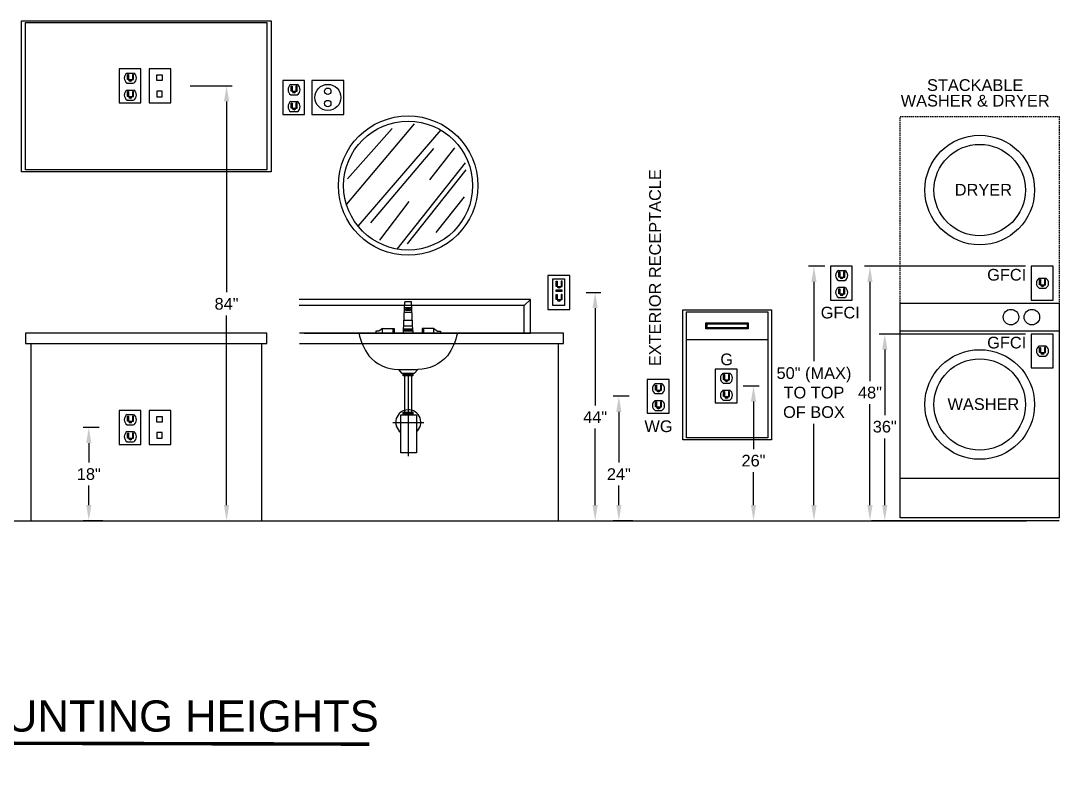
# Model space of a CAD drawing. Header units: inches. Extents: x 18 to 319, y -23 to 107.
# Drawn here: x 185.7 to 318.9, y -23.4 to 74.1 of the extents above; entities that cross this region are included whole.
import ezdxf
from ezdxf.enums import TextEntityAlignment as Align

# ---------------------------------------------------------------- set-up
doc = ezdxf.new("R2010")
doc.units = ezdxf.units.IN
doc.header["$MEASUREMENT"] = 0
doc.linetypes.add('HIDDEN', pattern=[0.375, 0.25, -0.125])
for name, color, linetype in [('E-ANNO', 2, 'Continuous'), ('E-ANNO-DIMS', 2, 'Continuous'), ('E-SYM', 6, 'Continuous'), ('E-TEXT', 2, 'Continuous')]:
    doc.layers.add(name, color=color, linetype=linetype)
doc.styles.add('ArialMT', font='arial.ttf')
doc.styles.add('GEC', font='arial.ttf')
doc.dimstyles.new('GEC-Dim$0', dxfattribs={"dimscale": 16, "dimtxt": 0.09375, "dimasz": 0.125, "dimexe": 0.045, "dimexo": 0.045, "dimgap": 0.045, "dimtad": 0, "dimtih": 1, "dimtoh": 1, "dimdec": 1, "dimdsep": 46, "dimlunit": 5, "dimtxsty": 'ArialMT', "dimcen": 0, "dimadec": 0, "dimazin": 0, "dimtfac": 1, "dimtdec": 1, "dimtofl": 0, "dimtmove": 0, "dimatfit": 3, "dimfxl": 1, "dimfrac": 2, "dimtolj": 1, "dimtzin": 0, "dimarcsym": 0})

# ---------------------------------------------------------------- blocks, each defined once
blk = doc.blocks.new('*U3')
at = {"const_width": 0.028}
blk.add_lwpolyline([(0, 0), (8.9259, -0.023)], dxfattribs=at)
blk.add_circle((-0.3125, 0), 0.3125)
at = {"char_height": 0.09375, "width": 1.282628, "attachment_point": 1, "style": 'GEC'}
for s, insert in [('SCALE:', (0.2695, -0.0788)), ('NONE', (0.787, -0.0788))]:
    blk.add_mtext(s, dxfattribs=dict(at, insert=insert))
at = {"style": 'GEC'}
blk.add_attdef('TITLENAME', (0.25, 0.0775), '', height=0.25, dxfattribs=at)
blk.add_attdef('DETAILNO', text='', height=0.25, dxfattribs=at).set_placement((-0.3125, 0), align=Align.MIDDLE_CENTER)
blk = doc.blocks.new('*D26')
at = {"layer": 'Defpoints', "color": 0, "ltscale": 5, "transparency": 16777216}
for p in [(194.46, 21.9), (196.49, 21.9), (196.97, 9.93)]:
    blk.add_point(p, dxfattribs=at)
at = {"layer": 'E-TEXT', "color": 0, "lineweight": -2, "ltscale": 5, "transparency": 16777216}
for p, q in [((195.77, 21.9), (193.74, 21.9)), ((194.46, 19.9), (194.46, 17.4)), ((194.46, 11.93), (194.46, 14.43)), ((196.25, 9.93), (193.74, 9.93))]:
    blk.add_line(p, q, dxfattribs=at)
at = {"layer": 'E-TEXT', "color": 0, "ltscale": 5, "transparency": 16777216}
for points in [[(194.13, 19.9), (194.79, 19.9), (194.46, 21.9)], [(194.13, 11.93), (194.79, 11.93), (194.46, 9.93)]]:
    blk.add_solid(points, dxfattribs=at)
at = {"layer": 'E-TEXT', "color": 0, "ltscale": 5, "transparency": 16777216, "insert": (194.46, 15.91), "char_height": 1.5, "attachment_point": 5, "style": 'ArialMT'}
blk.add_mtext('\\A1;18"', dxfattribs=at)
blk = doc.blocks.new('*D28')
at = {"layer": 'Defpoints', "color": 0, "ltscale": 5, "transparency": 16777216}
for p in [(206.73, 65.71), (212.12, 65.71), (209.3, 9.93)]:
    blk.add_point(p, dxfattribs=at)
at = {"layer": 'E-TEXT', "color": 0, "lineweight": -2, "ltscale": 5, "transparency": 16777216}
for p, q in [((207.45, 65.71), (212.84, 65.71)), ((212.12, 63.71), (212.12, 39.23)), ((212.12, 11.93), (212.12, 36.26)), ((210.02, 9.93), (212.84, 9.93))]:
    blk.add_line(p, q, dxfattribs=at)
at = {"layer": 'E-TEXT', "color": 0, "ltscale": 5, "transparency": 16777216}
for points in [[(211.79, 63.71), (212.46, 63.71), (212.12, 65.71)], [(211.79, 11.93), (212.46, 11.93), (212.12, 9.93)]]:
    blk.add_solid(points, dxfattribs=at)
at = {"layer": 'E-TEXT', "color": 0, "ltscale": 5, "transparency": 16777216, "insert": (212.12, 37.75), "char_height": 1.5, "attachment_point": 5, "style": 'ArialMT'}
blk.add_mtext('\\A1;84"', dxfattribs=at)
blk = doc.blocks.new('*D29')
at = {"layer": 'Defpoints', "color": 0, "ltscale": 5, "transparency": 16777216}
for p in [(257.5, 39.2), (259.38, 39.2), (256.55, 9.93)]:
    blk.add_point(p, dxfattribs=at)
at = {"layer": 'E-TEXT', "color": 0, "lineweight": -2, "ltscale": 5, "transparency": 16777216}
for p, q in [((258.22, 39.2), (260.1, 39.2)), ((259.38, 37.2), (259.38, 24.7)), ((259.38, 11.93), (259.38, 21.76)), ((257.27, 9.93), (260.1, 9.93))]:
    blk.add_line(p, q, dxfattribs=at)
at = {"layer": 'E-TEXT', "color": 0, "ltscale": 5, "transparency": 16777216}
for points in [[(259.04, 37.2), (259.71, 37.2), (259.38, 39.2)], [(259.04, 11.93), (259.71, 11.93), (259.38, 9.93)]]:
    blk.add_solid(points, dxfattribs=at)
at = {"layer": 'E-TEXT', "color": 0, "ltscale": 5, "transparency": 16777216, "insert": (259.38, 23.23), "char_height": 1.5, "attachment_point": 5, "style": 'ArialMT'}
blk.add_mtext('\\A1;44"', dxfattribs=at)
blk = doc.blocks.new('*D30')
at = {"layer": 'Defpoints', "color": 0, "ltscale": 5, "transparency": 16777216}
for p in [(262.42, 25.89), (264.44, 25.89), (264.92, 9.93)]:
    blk.add_point(p, dxfattribs=at)
at = {"layer": 'E-TEXT', "color": 0, "lineweight": -2, "ltscale": 5, "transparency": 16777216}
for p, q in [((263.72, 25.89), (261.7, 25.89)), ((262.42, 23.89), (262.42, 17.39)), ((262.42, 11.93), (262.42, 14.44)), ((264.2, 9.93), (261.7, 9.93))]:
    blk.add_line(p, q, dxfattribs=at)
at = {"layer": 'E-TEXT', "color": 0, "ltscale": 5, "transparency": 16777216}
for points in [[(262.08, 23.89), (262.75, 23.89), (262.42, 25.89)], [(262.08, 11.93), (262.75, 11.93), (262.42, 9.93)]]:
    blk.add_solid(points, dxfattribs=at)
at = {"layer": 'E-TEXT', "color": 0, "ltscale": 5, "transparency": 16777216, "insert": (262.42, 15.91), "char_height": 1.5, "attachment_point": 5, "style": 'ArialMT'}
blk.add_mtext('\\A1;24"', dxfattribs=at)
blk = doc.blocks.new('*D31')
at = {"layer": 'Defpoints', "color": 0, "ltscale": 5, "transparency": 16777216}
for p in [(277.65, 27.22), (279.68, 27.22), (277.17, 9.93)]:
    blk.add_point(p, dxfattribs=at)
at = {"layer": 'E-TEXT', "color": 0, "lineweight": -2, "ltscale": 5, "transparency": 16777216}
for p, q in [((278.37, 27.22), (280.4, 27.22)), ((279.68, 25.22), (279.68, 19.12)), ((279.68, 11.93), (279.68, 16.15)), ((277.89, 9.93), (280.4, 9.93))]:
    blk.add_line(p, q, dxfattribs=at)
at = {"layer": 'E-TEXT', "color": 0, "ltscale": 5, "transparency": 16777216}
for points in [[(279.35, 25.22), (280.01, 25.22), (279.68, 27.22)], [(279.35, 11.93), (280.01, 11.93), (279.68, 9.93)]]:
    blk.add_solid(points, dxfattribs=at)
at = {"layer": 'E-TEXT', "color": 0, "ltscale": 5, "transparency": 16777216, "insert": (279.68, 17.63), "char_height": 1.5, "attachment_point": 5, "style": 'ArialMT'}
blk.add_mtext('\\A1;26"', dxfattribs=at)
blk = doc.blocks.new('*D32')
at = {"layer": 'Defpoints', "color": 0, "ltscale": 5, "transparency": 16777216}
for p in [(296.51, 33.88), (315.29, 33.88), (297.24, 9.93)]:
    blk.add_point(p, dxfattribs=at)
at = {"layer": 'E-TEXT', "color": 0, "lineweight": -2, "ltscale": 5, "transparency": 16777216}
for p, q in [((314.57, 33.88), (295.79, 33.88)), ((296.51, 31.88), (296.51, 23.47)), ((296.51, 11.93), (296.51, 20.5)), ((296.52, 9.93), (295.79, 9.93))]:
    blk.add_line(p, q, dxfattribs=at)
at = {"layer": 'E-TEXT', "color": 0, "ltscale": 5, "transparency": 16777216}
for points in [[(296.17, 31.88), (296.84, 31.88), (296.51, 33.88)], [(296.17, 11.93), (296.84, 11.93), (296.51, 9.93)]]:
    blk.add_solid(points, dxfattribs=at)
at = {"layer": 'E-TEXT', "color": 0, "ltscale": 5, "transparency": 16777216, "insert": (296.51, 21.99), "char_height": 1.5, "attachment_point": 5, "style": 'ArialMT'}
blk.add_mtext('\\A1;36"', dxfattribs=at)
blk = doc.blocks.new('*D33')
at = {"layer": 'Defpoints', "color": 0, "ltscale": 5, "transparency": 16777216}
for p in [(294.61, 42.57), (315.29, 42.57), (293.08, 9.93)]:
    blk.add_point(p, dxfattribs=at)
at = {"layer": 'E-TEXT', "color": 0, "lineweight": -2, "ltscale": 5, "transparency": 16777216}
for p, q in [((314.57, 42.57), (293.89, 42.57)), ((294.61, 40.57), (294.61, 27.85)), ((294.61, 11.93), (294.61, 24.87)), ((293.8, 9.93), (295.33, 9.93))]:
    blk.add_line(p, q, dxfattribs=at)
at = {"layer": 'E-TEXT', "color": 0, "ltscale": 5, "transparency": 16777216}
for points in [[(294.27, 40.57), (294.94, 40.57), (294.61, 42.57)], [(294.27, 11.93), (294.94, 11.93), (294.61, 9.93)]]:
    blk.add_solid(points, dxfattribs=at)
at = {"layer": 'E-TEXT', "color": 0, "ltscale": 5, "transparency": 16777216, "insert": (294.61, 26.36), "char_height": 1.5, "attachment_point": 5, "style": 'ArialMT'}
blk.add_mtext('\\A1;48"', dxfattribs=at)
blk = doc.blocks.new('*D34')
at = {"layer": 'Defpoints', "color": 0, "ltscale": 5, "transparency": 16777216}
for p in [(287.43, 42.57), (289.55, 42.57), (285.65, 9.93)]:
    blk.add_point(p, dxfattribs=at)
at = {"layer": 'E-TEXT', "color": 0, "lineweight": -2, "ltscale": 5, "transparency": 16777216}
for p, q in [((288.83, 42.57), (286.71, 42.57)), ((287.43, 40.57), (287.43, 30.38)), ((287.43, 11.93), (287.43, 22.34)), ((286.37, 9.93), (288.15, 9.93))]:
    blk.add_line(p, q, dxfattribs=at)
at = {"layer": 'E-TEXT', "color": 0, "ltscale": 5, "transparency": 16777216}
for points in [[(287.09, 40.57), (287.76, 40.57), (287.43, 42.57)], [(287.09, 11.93), (287.76, 11.93), (287.43, 9.93)]]:
    blk.add_solid(points, dxfattribs=at)
at = {"layer": 'E-TEXT', "color": 0, "ltscale": 5, "transparency": 16777216, "insert": (287.43, 26.36), "char_height": 1.5, "attachment_point": 5, "style": 'ArialMT'}
blk.add_mtext('\\A1;50" (MAX)\\PTO TOP\\POF BOX', dxfattribs=at)

msp = doc.modelspace()

# ---------------------------------------------------------------- hatches: boundary and pattern name
h = msp.add_hatch(color=8)
h.dxf.hatch_style = 1
h.paths.add_polyline_path([(236.02, 28.53), (236.02, 28.88), (234.76, 28.88), (234.76, 28.53)])
h = msp.add_hatch(color=8)
h.dxf.hatch_style = 1
h.paths.add_polyline_path([(236.02, 23.53), (236.02, 23.87), (234.76, 23.87), (234.76, 23.53)])
at = {"layer": 'E-SYM'}
h = msp.add_hatch(color=256, dxfattribs=at)
h.dxf.hatch_style = 1
h.paths.add_polyline_path([(200.04, 66.51), (199.55, 66.51, 0.869728)])
h = msp.add_hatch(color=256, dxfattribs=at)
h.dxf.hatch_style = 1
h.paths.add_polyline_path([(200.04, 64.34), (199.55, 64.34, 0.869728)])
h = msp.add_hatch(color=256, dxfattribs=at)
h.dxf.hatch_style = 1
h.paths.add_polyline_path([(221.02, 65.03), (220.53, 65.03, 0.869728)])
h = msp.add_hatch(color=256, dxfattribs=at)
h.dxf.hatch_style = 1
h.paths.add_polyline_path([(221.02, 62.86), (220.53, 62.86, 0.869728)])
h = msp.add_hatch(color=256, dxfattribs=at)
h.dxf.hatch_style = 1
h.paths.add_polyline_path([(255, 39.99), (254.51, 39.99, 0.869728)])
h = msp.add_hatch(color=256, dxfattribs=at)
h.dxf.hatch_style = 1
h.paths.add_polyline_path([(291.23, 41.19), (290.74, 41.19, 0.869728)])
h = msp.add_hatch(color=256, dxfattribs=at)
h.dxf.hatch_style = 1
h.paths.add_polyline_path([(316.97, 40.2), (316.49, 40.2, 0.869728)])
h = msp.add_hatch(color=256, dxfattribs=at)
h.dxf.hatch_style = 1
h.paths.add_polyline_path([(291.23, 39.02), (290.74, 39.02, 0.869728)])
h = msp.add_hatch(color=256, dxfattribs=at)
h.dxf.hatch_style = 1
h.paths.add_polyline_path([(255, 38.29), (254.51, 38.29, 0.869728)])
h = msp.add_hatch(color=256, dxfattribs=at)
h.dxf.hatch_style = 1
h.paths.add_polyline_path([(316.97, 31.51), (316.49, 31.51, 0.869728)])
h = msp.add_hatch(color=256, dxfattribs=at)
h.dxf.hatch_style = 1
h.paths.add_polyline_path([(276.46, 28.02), (275.97, 28.02, 0.869728)])
h = msp.add_hatch(color=256, dxfattribs=at)
h.dxf.hatch_style = 1
h.paths.add_polyline_path([(267.74, 26.69), (267.26, 26.69, 0.869728)])
h = msp.add_hatch(color=256, dxfattribs=at)
h.dxf.hatch_style = 1
h.paths.add_polyline_path([(276.46, 25.85), (275.97, 25.85, 0.869728)])
h = msp.add_hatch(color=256, dxfattribs=at)
h.dxf.hatch_style = 1
h.paths.add_polyline_path([(267.74, 24.52), (267.26, 24.52, 0.869728)])
h = msp.add_hatch(color=256, dxfattribs=at)
h.dxf.hatch_style = 1
h.paths.add_polyline_path([(200.04, 22.69), (199.55, 22.69, 0.869728)])
h = msp.add_hatch(color=256, dxfattribs=at)
h.dxf.hatch_style = 1
h.paths.add_polyline_path([(200.04, 20.52), (199.55, 20.52, 0.869728)])

# ---------------------------------------------------------------- linework, layer by layer
at = {"color": 8}
for points in [[(236.18, 60.85), (227.48, 50.55)], [(233.36, 60.26), (227.64, 53.79)], [(239.58, 60.06), (228.96, 47.73)], [(238.66, 57.67), (230.56, 48.13)], [(238.2, 53.66), (241.38, 57.77)], [(242.7, 55.86), (233.95, 44.78)], [(242.78, 54.93), (235.27, 45.46)], [(231.78, 45.92), (235.53, 50.86)], [(242.6, 51.46), (238.97, 46.91)], [(234.15, 29.31), (236.65, 29.31)], [(234.15, 29.31), (234.57, 28.88)], [(236.65, 29.31), (236.23, 28.88)], [(234.57, 28.88), (236.23, 28.88)], [(234.95, 28.53), (234.95, 23.6)], [(235.39, 28.53), (235.39, 23.87)], [(235.82, 28.53), (235.82, 23.6)], [(235.42, 23.53), (235.42, 18.2)], [(233.44, 22.55), (237.41, 22.55)]]:
    msp.add_lwpolyline(points, dxfattribs=at)
for points in [[(229.08, 33.97, 0.09051), (230.35, 31.09, 0.206419), (234.15, 29.31, -0.198912)], [(241.72, 33.97, -0.09051), (240.45, 31.09, -0.206419), (236.65, 29.31, 0.198912)]]:
    msp.add_lwpolyline(points, format="xyb", dxfattribs=at)
for points in [[(234.76, 28.88), (236.02, 28.88), (236.02, 28.53), (234.76, 28.53)], [(234.45, 23.53), (236.46, 23.53), (236.46, 18.64), (234.45, 18.64)], [(234.76, 23.87), (236.02, 23.87), (236.02, 23.53), (234.76, 23.53)]]:
    msp.add_lwpolyline(points, close=True, dxfattribs=at)
for start, end in [(310.0611, 233.1508), (310.2277, 233.0023), (310.2277, 233.0023)]:
    msp.add_arc((235.42, 22.55), 1.61, start, end, dxfattribs=at)
at = {"layer": 'E-SYM'}
for p, q in [((298.47, 37.84), (318.88, 37.84)), ((298.47, 34.27), (318.88, 34.27)), ((298.47, 15.41), (318.88, 15.41)), ((18.85, 9.93), (314.7, 9.93)), ((318.88, 9.93), (294.82, 9.93))]:
    msp.add_line(p, q, dxfattribs=at)
for points in [[(185.82, 74.06), (217.84, 74.06), (217.84, 54.69), (185.82, 54.69)], [(186.34, 73.83), (217.29, 73.83), (217.29, 54.93), (186.34, 54.93)], [(198.36, 67.89), (198.36, 67.89), (198.36, 63.54), (201.15, 63.54), (201.15, 67.89)], [(199.41, 67.16), (199.55, 67.16), (199.55, 66.51), (199.41, 66.51)], [(200.18, 67.16), (200.04, 67.16), (200.04, 66.51), (200.18, 66.51)], [(202.19, 67.89), (202.19, 67.89), (202.19, 63.54), (204.99, 63.54), (204.99, 67.89)], [(203.16, 67.11), (203.88, 67.11), (203.88, 66.39), (203.16, 66.39)], [(219.34, 66.4), (219.34, 66.4), (219.34, 62.06), (222.13, 62.06), (222.13, 66.4)], [(220.39, 65.68), (220.53, 65.68), (220.53, 65.03), (220.39, 65.03)], [(221.16, 65.68), (221.02, 65.68), (221.02, 65.03), (221.16, 65.03)], [(223.06, 66.4), (223.06, 66.4), (223.06, 62.06), (227.15, 62.06), (227.15, 66.4)], [(199.41, 64.99), (199.55, 64.99), (199.55, 64.34), (199.41, 64.34)], [(200.18, 64.99), (200.04, 64.99), (200.04, 64.34), (200.18, 64.34)], [(203.16, 64.32), (203.88, 64.32), (203.88, 65.04), (203.16, 65.04)], [(220.39, 63.51), (220.53, 63.51), (220.53, 62.86), (220.39, 62.86)], [(221.16, 63.51), (221.02, 63.51), (221.02, 62.86), (221.16, 62.86)], [(253.32, 41.37), (253.32, 41.37), (253.32, 37.03), (256.11, 37.03), (256.11, 41.37)], [(289.55, 42.57), (289.55, 42.57), (289.55, 38.23), (292.34, 38.23), (292.34, 42.57)], [(290.6, 41.85), (290.74, 41.85), (290.74, 41.19), (290.6, 41.19)], [(291.37, 41.85), (291.23, 41.85), (291.23, 41.19), (291.37, 41.19)], [(315.29, 42.57), (315.29, 42.57), (315.29, 38.23), (318.09, 38.23), (318.09, 42.57)], [(253.97, 40.94), (255.46, 40.94), (255.46, 37.54), (253.97, 37.54)], [(254.37, 40.65), (254.51, 40.65), (254.51, 39.99), (254.37, 39.99)], [(255.14, 40.65), (255, 40.65), (255, 39.99), (255.14, 39.99)], [(316.35, 40.86), (316.49, 40.86), (316.49, 40.2), (316.35, 40.2)], [(317.11, 40.86), (316.97, 40.86), (316.97, 40.2), (317.11, 40.2)], [(254.36, 39.53), (255.12, 39.53), (255.12, 39.33), (254.36, 39.33)], [(254.37, 38.95), (254.51, 38.95), (254.51, 38.29), (254.37, 38.29)], [(255.14, 38.95), (255, 38.95), (255, 38.29), (255.14, 38.29)], [(290.6, 39.68), (290.74, 39.68), (290.74, 39.02), (290.6, 39.02)], [(291.37, 39.68), (291.23, 39.68), (291.23, 39.02), (291.37, 39.02)], [(235.12, 37.12), (235.7, 37.12), (235.7, 36.88), (235.12, 36.88)], [(270.62, 37), (281.97, 37), (281.97, 20.31), (270.62, 20.31)], [(271.09, 36.74), (281.5, 36.74), (281.5, 20.55), (271.09, 20.55)], [(273.58, 35.31), (279.01, 35.31), (279.01, 34.55), (273.58, 34.55)], [(273.72, 35.18), (278.87, 35.18), (278.87, 34.68), (273.72, 34.68)], [(217.29, 33.97), (186.34, 33.97), (186.34, 32.65), (217.29, 32.65)], [(232.12, 34.57), (233.6, 34.57), (233.6, 33.97), (232.12, 33.97)], [(234.81, 34.27), (235.99, 34.27), (235.99, 33.97), (234.81, 33.97)], [(238.68, 34.57), (237.2, 34.57), (237.2, 33.97), (238.68, 33.97)], [(315.29, 33.88), (315.29, 33.88), (315.29, 29.53), (318.09, 29.53), (318.09, 33.88)], [(316.35, 32.16), (316.49, 32.16), (316.49, 31.51), (316.35, 31.51)], [(317.11, 32.16), (316.97, 32.16), (316.97, 31.51), (317.11, 31.51)], [(274.78, 29.39), (274.78, 29.39), (274.78, 25.05), (277.58, 25.05), (277.58, 29.39)], [(266.06, 28.06), (266.06, 28.06), (266.06, 23.72), (268.86, 23.72), (268.86, 28.06)], [(275.83, 28.67), (275.97, 28.67), (275.97, 28.02), (275.83, 28.02)], [(276.6, 28.67), (276.46, 28.67), (276.46, 28.02), (276.6, 28.02)], [(267.12, 27.34), (267.26, 27.34), (267.26, 26.69), (267.12, 26.69)], [(267.88, 27.34), (267.74, 27.34), (267.74, 26.69), (267.88, 26.69)], [(275.83, 26.5), (275.97, 26.5), (275.97, 25.85), (275.83, 25.85)], [(276.6, 26.5), (276.46, 26.5), (276.46, 25.85), (276.6, 25.85)], [(198.36, 24.07), (198.36, 24.07), (198.36, 19.73), (201.15, 19.73), (201.15, 24.07)], [(202.19, 24.07), (202.19, 24.07), (202.19, 19.73), (204.99, 19.73), (204.99, 24.07)], [(267.12, 25.17), (267.26, 25.17), (267.26, 24.52), (267.12, 24.52)], [(267.88, 25.17), (267.74, 25.17), (267.74, 24.52), (267.88, 24.52)], [(199.41, 23.35), (199.55, 23.35), (199.55, 22.69), (199.41, 22.69)], [(200.18, 23.35), (200.04, 23.35), (200.04, 22.69), (200.18, 22.69)], [(203.16, 23.3), (203.88, 23.3), (203.88, 22.57), (203.16, 22.57)], [(199.41, 21.18), (199.55, 21.18), (199.55, 20.52), (199.41, 20.52)], [(200.18, 21.18), (200.04, 21.18), (200.04, 20.52), (200.18, 20.52)], [(203.16, 20.51), (203.88, 20.51), (203.88, 21.23), (203.16, 21.23)]]:
    msp.add_lwpolyline(points, close=True, dxfattribs=at)
for points in [[(199.37, 67.35), (200.21, 67.35)], [(199.37, 66.06), (200.21, 66.06)], [(199.55, 66.51), (200.04, 66.51)], [(220.36, 65.87), (221.19, 65.87)], [(199.37, 65.18), (200.21, 65.18)], [(199.55, 64.34), (200.04, 64.34)], [(220.36, 64.58), (221.19, 64.58)], [(220.53, 65.03), (221.02, 65.03)], [(199.37, 63.89), (200.21, 63.89)], [(220.36, 63.7), (221.19, 63.7)], [(220.53, 62.86), (221.02, 62.86)], [(220.36, 62.41), (221.19, 62.41)], [(290.57, 42.04), (291.4, 42.04)], [(254.51, 39.99), (255, 39.99)], [(290.57, 40.74), (291.4, 40.74)], [(290.74, 41.19), (291.23, 41.19)], [(316.31, 41.05), (317.15, 41.05)], [(316.49, 40.2), (316.97, 40.2)], [(290.57, 39.87), (291.4, 39.87)], [(290.74, 39.02), (291.23, 39.02)], [(316.31, 39.75), (317.15, 39.75)], [(222.05, 33.97), (251.08, 33.97), (251.08, 38.32), (221.42, 38.32)], [(250.28, 33.97), (250.28, 37.52), (221.42, 37.52)], [(234.81, 34.27), (234.97, 38.02)], [(234.95, 37.6), (235.85, 37.6)], [(235.83, 38.02), (234.97, 38.02)], [(235.99, 34.27), (235.83, 38.02)], [(250.28, 37.52), (251.08, 38.32)], [(254.51, 38.29), (255, 38.29)], [(290.57, 38.57), (291.4, 38.57)], [(318.88, 37.84), (318.88, 10.32), (298.47, 10.32), (298.47, 37.84)], [(234.91, 36.69), (235.89, 36.69)], [(234.94, 37.27), (235.86, 37.27)], [(234.84, 34.93), (235.96, 34.93)], [(234.87, 35.67), (235.93, 35.67)], [(221.46, 32.65), (255.32, 32.65), (255.32, 33.97), (221.46, 33.97)], [(232.12, 34.57), (231.63, 34.25), (231.27, 34.25), (231.27, 33.97)], [(233.43, 34.57), (233.43, 33.97)], [(234.82, 34.56), (235.98, 34.56)], [(234.82, 34.43), (235.98, 34.43)], [(237.37, 34.57), (237.37, 33.97)], [(238.68, 34.57), (239.17, 34.25), (239.53, 34.25), (239.53, 33.97)], [(187.02, 32.65), (187.02, 9.93)], [(216.62, 32.65), (216.62, 9.93)], [(254.65, 32.65), (254.65, 9.93)], [(271.09, 33.19), (281.5, 33.19)], [(316.31, 32.35), (317.15, 32.35)], [(316.31, 31.06), (317.15, 31.06)], [(316.49, 31.51), (316.97, 31.51)], [(275.8, 28.86), (276.63, 28.86)], [(275.97, 28.02), (276.46, 28.02)], [(267.08, 27.53), (267.92, 27.53)], [(267.26, 26.69), (267.74, 26.69)], [(275.8, 27.57), (276.63, 27.57)], [(275.8, 26.69), (276.63, 26.69)], [(267.08, 26.24), (267.92, 26.24)], [(267.08, 25.36), (267.92, 25.36)], [(275.8, 25.4), (276.63, 25.4)], [(275.97, 25.85), (276.46, 25.85)], [(267.08, 24.07), (267.92, 24.07)], [(267.26, 24.52), (267.74, 24.52)], [(199.37, 23.54), (200.21, 23.54)], [(199.55, 22.69), (200.04, 22.69)], [(199.37, 22.24), (200.21, 22.24)], [(199.37, 21.37), (200.21, 21.37)], [(199.37, 20.07), (200.21, 20.07)], [(199.55, 20.52), (200.04, 20.52)]]:
    msp.add_lwpolyline(points, dxfattribs=at)
at = {"layer": 'E-SYM', "linetype": 'HIDDEN', "ltscale": 0.7}
msp.add_lwpolyline([(298.47, 37.84), (298.47, 61.79), (318.88, 61.79), (318.88, 37.84)], dxfattribs=at)
at = {"layer": 'E-SYM'}
for centre, radius in [((225.11, 64.23), 1.67), ((225.09, 65.02), 0.415), ((225.09, 63.44), 0.415), ((235.4, 52.92), 8.94), ((235.4, 52.92), 8.27), ((308.68, 52.35), 7.03), ((308.68, 52.35), 5.86), ((254.47, 39.43), 0.0427), ((312.69, 36.05), 0.991), ((315.37, 36.05), 0.991), ((308.68, 24.84), 7.03), ((308.68, 24.84), 5.86)]:
    msp.add_circle(centre, radius, dxfattribs=at)
for centre, radius, start, end in [((199.78, 66.71), 0.767, 122.3278, 237.6722), ((199.8, 66.71), 0.767, 302.3278, 57.6722), ((199.79, 66.54), 0.245, 187.9712, 352.0288), ((220.77, 65.22), 0.767, 122.3278, 237.6722), ((220.78, 65.22), 0.767, 302.3278, 57.6722), ((199.78, 64.53), 0.767, 122.3278, 237.6722), ((199.79, 64.37), 0.245, 187.9712, 352.0288), ((199.8, 64.53), 0.767, 302.3278, 57.6722), ((220.77, 65.06), 0.245, 187.9712, 352.0288), ((220.77, 63.05), 0.767, 122.3278, 237.6722), ((220.77, 62.89), 0.245, 187.9712, 352.0288), ((220.78, 63.05), 0.767, 302.3278, 57.6722), ((290.98, 41.39), 0.767, 122.3278, 237.6722), ((290.99, 41.39), 0.767, 302.3278, 57.6722), ((254.75, 40.03), 0.245, 187.9712, 352.0288), ((290.98, 41.23), 0.245, 187.9712, 352.0288), ((316.72, 40.4), 0.767, 122.3278, 237.6722), ((316.73, 40.24), 0.245, 187.9712, 352.0288), ((316.74, 40.4), 0.767, 302.3278, 57.6722), ((290.98, 39.22), 0.767, 122.3278, 237.6722), ((290.98, 39.06), 0.245, 187.9712, 352.0288), ((290.99, 39.22), 0.767, 302.3278, 57.6722), ((254.75, 38.33), 0.245, 187.9712, 352.0288), ((316.72, 31.71), 0.767, 122.3278, 237.6722), ((316.74, 31.71), 0.767, 302.3278, 57.6722), ((316.73, 31.54), 0.245, 187.9712, 352.0288), ((276.21, 28.22), 0.767, 122.3278, 237.6722), ((276.22, 28.05), 0.245, 187.9712, 352.0288), ((276.22, 28.22), 0.767, 302.3278, 57.6722), ((267.49, 26.88), 0.767, 122.3278, 237.6722), ((267.5, 26.72), 0.245, 187.9712, 352.0288), ((267.51, 26.88), 0.767, 302.3278, 57.6722), ((276.21, 26.04), 0.767, 122.3278, 237.6722), ((276.22, 26.04), 0.767, 302.3278, 57.6722), ((267.49, 24.71), 0.767, 122.3278, 237.6722), ((267.51, 24.71), 0.767, 302.3278, 57.6722), ((276.22, 25.88), 0.245, 187.9712, 352.0288), ((267.5, 24.55), 0.245, 187.9712, 352.0288), ((199.78, 22.89), 0.767, 122.3278, 237.6722), ((199.79, 22.73), 0.245, 187.9712, 352.0288), ((199.8, 22.89), 0.767, 302.3278, 57.6722), ((199.78, 20.72), 0.767, 122.3278, 237.6722), ((199.8, 20.72), 0.767, 302.3278, 57.6722), ((199.79, 20.56), 0.245, 187.9712, 352.0288)]:
    msp.add_arc(centre, radius, start, end, dxfattribs=at)

# ---------------------------------------------------------------- block references
at = {"layer": 'E-ANNO', "xscale": 16, "yscale": 16, "zscale": 16}
msp.add_blockref('*U3', (87.62, -18.36), dxfattribs=at).add_auto_attribs({'DETAILNO': '1', 'TITLENAME': 'TYPICAL ELECTRICAL DEVICE MOUNTING HEIGHTS'})

# ---------------------------------------------------------------- texts
at = {"layer": 'E-ANNO-DIMS', "insert": (308.1, 63.04), "char_height": 1.5, "width": 32.3201, "attachment_point": 8, "line_spacing_factor": 0.8, "style": 'GEC'}
msp.add_mtext('STACKABLE\\PWASHER & DRYER', dxfattribs=at)
at = {"layer": 'E-ANNO-DIMS', "insert": (267.82, 42.39), "char_height": 1.5, "attachment_point": 8, "rotation": 90, "line_spacing_factor": 0.8, "style": 'GEC'}
msp.add_mtext_dynamic_manual_height_columns('EXTERIOR RECEPTACLE', width=32.3201, gutter_width=7.5, heights=[1.55], dxfattribs=at)
at = {"layer": 'E-ANNO-DIMS', "char_height": 1.5, "attachment_point": 8, "line_spacing_factor": 0.8, "style": 'GEC'}
for s, insert in [('DRYER', (309.15, 51.64)), ('GFCI', (312.14, 40.71)), ('GFCI', (290.8, 35.86)), ('GFCI', (312.14, 32.01)), ('G', (276.24, 29.86)), ('WASHER', (309.15, 24.12)), ('WG', (267.5, 21.28))]:
    msp.add_mtext_dynamic_manual_height_columns(s, width=32.3201, gutter_width=7.5, heights=[1.55], dxfattribs=dict(at, insert=insert))

# ---------------------------------------------------------------- dimensions: what is measured, and where the dimension line sits
at = {"layer": 'E-TEXT', "ltscale": 5}
for base, p1, p2, text, override, picture, middle in [((212.12, 65.71), (209.3, 9.93), (206.73, 65.71), '84"', {"dimscale": 16, "dimpost": '"', "dimtix": 0, "dimtofl": 0, "dimtmove": 0, "dimatfit": 3}, '*D28', (212.12, 37.75)), ((287.43, 42.57), (285.65, 9.93), (289.55, 42.57), '50" (MAX)\\PTO TOP\\POF BOX', {"dimpost": '"'}, '*D34', (287.43, 26.36)), ((294.61, 42.57), (293.08, 9.93), (315.29, 42.57), '48"', {"dimpost": '"'}, '*D33', (294.61, 26.36)), ((259.38, 39.2), (256.55, 9.93), (257.5, 39.2), '44"', {"dimscale": 16, "dimpost": '"', "dimtix": 0, "dimtofl": 0, "dimtmove": 0, "dimatfit": 3}, '*D29', (259.38, 23.23)), ((296.51, 33.88), (297.24, 9.93), (315.29, 33.88), '36"', {"dimpost": '"'}, '*D32', (296.51, 21.99)), ((279.68, 27.22), (277.17, 9.93), (277.65, 27.22), '26"', {"dimscale": 16, "dimpost": '"', "dimtix": 0, "dimtofl": 0, "dimtmove": 0, "dimatfit": 3}, '*D31', (279.68, 17.63)), ((262.42, 25.89), (264.92, 9.93), (264.44, 25.89), '24"', {"dimscale": 16, "dimpost": '"', "dimtix": 0, "dimtofl": 0, "dimtmove": 0, "dimatfit": 3}, '*D30', (262.42, 15.91)), ((194.46, 21.9), (196.97, 9.93), (196.49, 21.9), '18"', {"dimscale": 16, "dimpost": '"', "dimtix": 0, "dimtofl": 0, "dimtmove": 0, "dimatfit": 3}, '*D26', (194.46, 15.91))]:
    dim = msp.add_linear_dim(base=base, p1=p1, p2=p2, angle=90, text=text, dimstyle='GEC-Dim$0', override=override, dxfattribs=at)
    dim.commit()
    dim.dimension.update_dxf_attribs({"geometry": picture, "text_midpoint": middle, "dimtype": 160})

doc.saveas('drawing.dxf')
